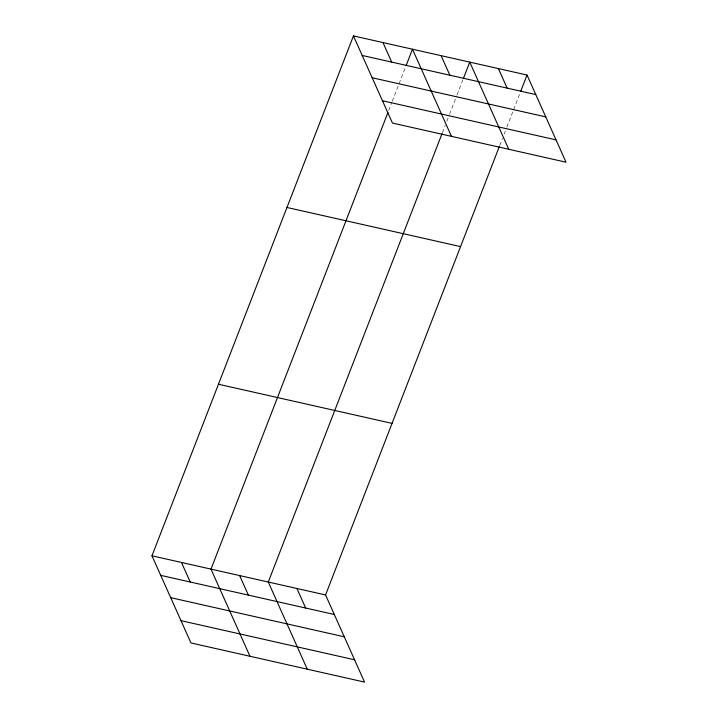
<?xml version="1.0" encoding="UTF-8"?>
<svg xmlns="http://www.w3.org/2000/svg" width="718" height="718" viewBox="0 0 718 718"><rect width="100%" height="100%" fill="white"/><g stroke="black" fill="none" stroke-linecap="round" stroke-linejoin="round"><path stroke-width="0.54" stroke-dasharray="3.59 2.69" d="M388.725 110.482L391.893 102.315M392.288 101.292L405.742 66.568M442.45 132.588L445.223 125.435M446.802 121.351L449.181 115.23M449.576 114.207L456.693 95.826M457.097 94.803L463.029 79.483M499.737 145.503L502.501 138.35M504.09 134.266L506.459 128.145M506.854 127.122L520.317 92.398"/><path stroke-width="1.08" d="M499.342 146.526L325.559 594.944L364.547 682.1L190.961 642.96L151.974 555.804L353.453 35.9L527.039 75.04L566.026 162.196L392.441 123.056L353.453 35.9M387.935 112.52L210.993 569.114L249.981 656.27M406.137 65.544L412.473 49.21L451.46 136.366M442.055 133.611L268.272 582.029L307.259 669.185M463.424 78.459L469.76 62.125L508.748 149.281M520.712 91.374L527.039 75.04M362.195 55.448L535.79 94.579M372.175 77.759L545.77 116.89M382.461 100.744L556.046 139.884M286.967 207.466L460.552 246.606M218.46 384.238L392.046 423.378M151.974 555.804L325.559 594.944M160.715 575.351L334.301 614.491M170.696 597.663L344.281 636.803M180.981 620.657L354.566 659.788M498.4 68.578L507.141 88.126M441.112 55.663L449.863 75.21M382.963 42.55L391.705 62.098M296.92 588.482L305.662 608.029M239.632 575.567L248.374 595.114M181.483 562.463L190.225 582.011"/></g></svg>
